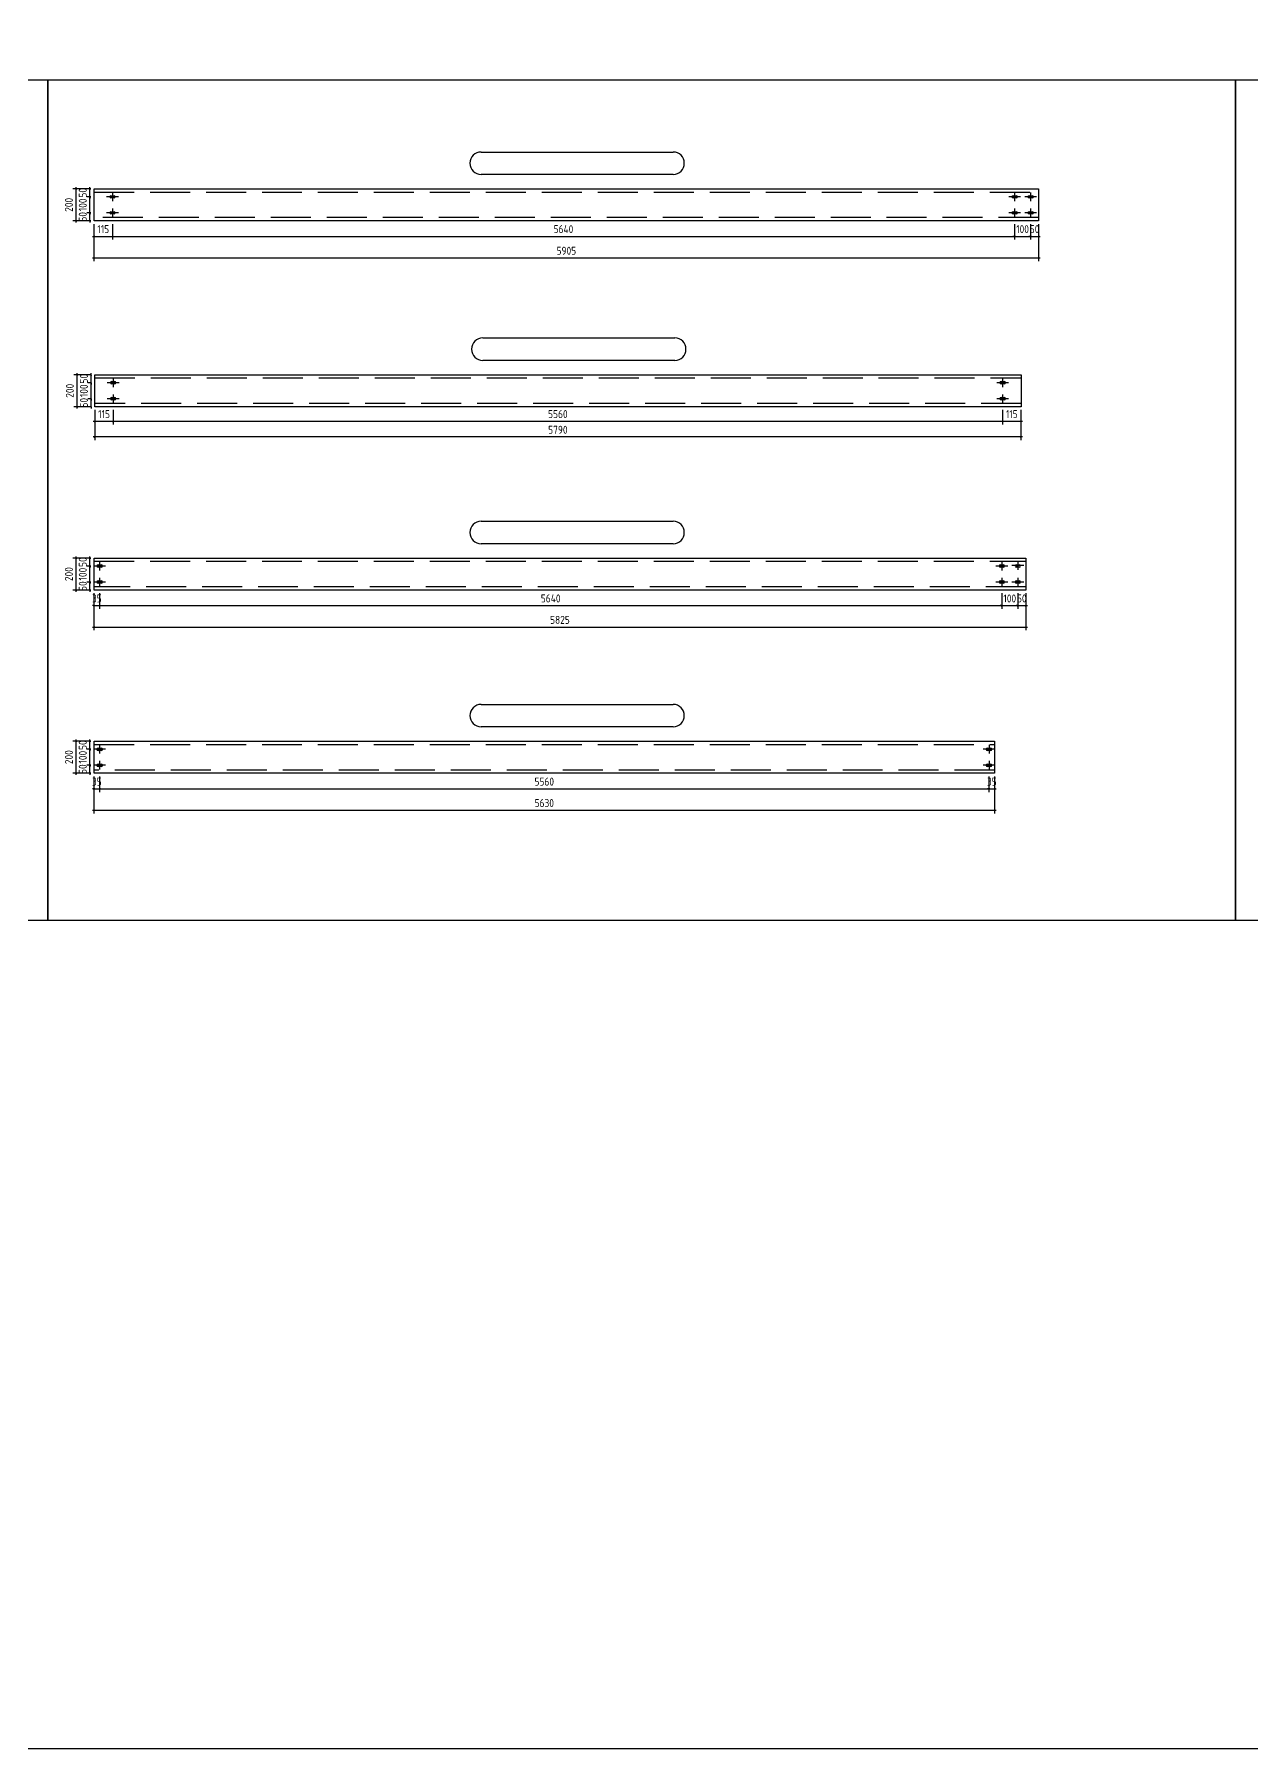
# Model space of a CAD drawing. Extents: x 102162 to 621267, y -39398 to 328893.
# Drawn here: x 405864 to 413475, y 86172 to 96887 of the extents above; entities that cross this region are included whole.
import ezdxf

# ---------------------------------------------------------------- set-up
doc = ezdxf.new("R2010")
doc.units = 0
doc.header["$LTSCALE"] = 1000
doc.header["$MEASUREMENT"] = 0
doc.linetypes.add('DASH', pattern=[0.35, 0.25, -0.1])
doc.styles.get("Standard").update_dxf_attribs({"font": 'gbenor.shx', "bigfont": 'gbcbig.shx'})
doc.dimstyles.get("Standard").update_dxf_attribs({"dimscale": 100, "dimtxt": 3.5, "dimasz": 1, "dimexe": 2.5, "dimexo": 3, "dimgap": 1.5, "dimtad": 1, "dimdec": 0, "dimzin": 0, "dimdsep": 46, "dimtxsty": 'Standard', "dimblk": 'ARCHTICK', "dimcen": 0.09, "dimadec": 0, "dimazin": 0, "dimtfac": 1, "dimtdec": 0, "dimtix": 1, "dimtmove": 2, "dimatfit": 3, "dimfxl": 1, "dimtolj": 1, "dimtzin": 0, "dimarcsym": 0})

# ---------------------------------------------------------------- blocks, each defined once
blk = doc.blocks.new('_ArchTick')
at = {"color": 0, "linetype": 'ByBlock', "const_width": 0.4}
blk.add_lwpolyline([(-0.5, -0.5), (0.5, 0.5)], dxfattribs=at)
blk = doc.blocks.new('*D9438')
at = {"color": 0, "lineweight": -2}
for p, q in [((406237, 95701), (406237, 95604)), ((406352, 95701), (406352, 95604)), ((406227, 95624), (406362, 95624))]:
    blk.add_line(p, q, dxfattribs=at)
at = {"layer": 'Defpoints', "color": 0}
for p in [(406237, 95721), (406352, 95721), (406352, 95624)]:
    blk.add_point(p, dxfattribs=at)
at = {"color": 0, "lineweight": -2, "xscale": 10, "yscale": 10, "zscale": 10, "rotation": 180}
blk.add_blockref('_ArchTick', (406237, 95624), dxfattribs=at)
at = {"color": 0, "lineweight": -2, "xscale": 10, "yscale": 10, "zscale": 10}
blk.add_blockref('_ArchTick', (406352, 95624), dxfattribs=at)
at = {"color": 0, "insert": (406295, 95669), "char_height": 50, "attachment_point": 5}
blk.add_mtext('\\A1;115', dxfattribs=at)
blk = doc.blocks.new('*D9281')
at = {"color": 0, "lineweight": -2}
for p, q in [((406352, 95701), (406352, 95604)), ((411992, 95701), (411992, 95604)), ((406342, 95624), (412002, 95624))]:
    blk.add_line(p, q, dxfattribs=at)
at = {"layer": 'Defpoints', "color": 0}
for p in [(406352, 95721), (411992, 95721), (411992, 95624)]:
    blk.add_point(p, dxfattribs=at)
at = {"color": 0, "lineweight": -2, "xscale": 10, "yscale": 10, "zscale": 10, "rotation": 180}
blk.add_blockref('_ArchTick', (406352, 95624), dxfattribs=at)
at = {"color": 0, "lineweight": -2, "xscale": 10, "yscale": 10, "zscale": 10}
blk.add_blockref('_ArchTick', (411992, 95624), dxfattribs=at)
at = {"color": 0, "insert": (409172, 95669), "char_height": 50, "attachment_point": 5}
blk.add_mtext('\\A1;5640', dxfattribs=at)
blk = doc.blocks.new('*D9439')
at = {"color": 0, "lineweight": -2}
for p, q in [((412092, 95701), (412092, 95604)), ((412142, 95701), (412142, 95604)), ((412092, 95624), (412082, 95624)), ((412092, 95624), (412142, 95624)), ((412142, 95624), (412152, 95624))]:
    blk.add_line(p, q, dxfattribs=at)
at = {"layer": 'Defpoints', "color": 0}
for p in [(412092, 95721), (412142, 95721), (412142, 95624)]:
    blk.add_point(p, dxfattribs=at)
at = {"color": 0, "lineweight": -2, "xscale": 10, "yscale": 10, "zscale": 10}
blk.add_blockref('_ArchTick', (412092, 95624), dxfattribs=at)
at = {"color": 0, "lineweight": -2, "xscale": 10, "yscale": 10, "zscale": 10, "rotation": 180}
blk.add_blockref('_ArchTick', (412142, 95624), dxfattribs=at)
at = {"color": 0, "insert": (412117, 95669), "char_height": 50, "attachment_point": 5}
blk.add_mtext('\\A1;50', dxfattribs=at)
blk = doc.blocks.new('*D9440')
at = {"color": 0, "lineweight": -2}
for p, q in [((406237, 95701), (406237, 95469)), ((412142, 95701), (412142, 95469)), ((406227, 95489), (412152, 95489))]:
    blk.add_line(p, q, dxfattribs=at)
at = {"layer": 'Defpoints', "color": 0}
for p in [(406237, 95721), (412142, 95721), (412142, 95489)]:
    blk.add_point(p, dxfattribs=at)
at = {"color": 0, "lineweight": -2, "xscale": 10, "yscale": 10, "zscale": 10, "rotation": 180}
blk.add_blockref('_ArchTick', (406237, 95489), dxfattribs=at)
at = {"color": 0, "lineweight": -2, "xscale": 10, "yscale": 10, "zscale": 10}
blk.add_blockref('_ArchTick', (412142, 95489), dxfattribs=at)
at = {"color": 0, "insert": (409190, 95534), "char_height": 50, "attachment_point": 5}
blk.add_mtext('\\A1;5905', dxfattribs=at)
blk = doc.blocks.new('*D9329')
at = {"color": 0, "lineweight": -2}
for p, q in [((406217, 95771), (406192, 95771)), ((406217, 95721), (406192, 95721)), ((406212, 95771), (406212, 95781)), ((406212, 95721), (406212, 95771)), ((406212, 95721), (406212, 95711))]:
    blk.add_line(p, q, dxfattribs=at)
at = {"layer": 'Defpoints', "color": 0}
for p in [(406212, 95771), (406237, 95771), (406237, 95721)]:
    blk.add_point(p, dxfattribs=at)
at = {"color": 0, "lineweight": -2, "xscale": 10, "yscale": 10, "zscale": 10}
for p, rotation in [((406212, 95771), 270), ((406212, 95721), 90)]:
    blk.add_blockref('_ArchTick', p, dxfattribs=dict(at, rotation=rotation))
at = {"color": 0, "insert": (406167, 95746), "char_height": 50, "attachment_point": 5, "rotation": 90}
blk.add_mtext('\\A1;50', dxfattribs=at)
blk = doc.blocks.new('*D9330')
at = {"color": 0, "lineweight": -2}
for p, q in [((406217, 95871), (406192, 95871)), ((406212, 95871), (406212, 95881)), ((406212, 95771), (406212, 95871)), ((406217, 95771), (406192, 95771)), ((406212, 95771), (406212, 95761))]:
    blk.add_line(p, q, dxfattribs=at)
at = {"layer": 'Defpoints', "color": 0}
for p in [(406212, 95871), (406237, 95871), (406237, 95771)]:
    blk.add_point(p, dxfattribs=at)
at = {"color": 0, "lineweight": -2, "xscale": 10, "yscale": 10, "zscale": 10}
for p, rotation in [((406212, 95871), 270), ((406212, 95771), 90)]:
    blk.add_blockref('_ArchTick', p, dxfattribs=dict(at, rotation=rotation))
at = {"color": 0, "insert": (406167, 95821), "char_height": 50, "attachment_point": 5, "rotation": 90}
blk.add_mtext('\\A1;100', dxfattribs=at)
blk = doc.blocks.new('*D9469')
at = {"color": 0, "lineweight": -2}
for p, q in [((406217, 95921), (406192, 95921)), ((406212, 95921), (406212, 95931)), ((406212, 95871), (406212, 95921)), ((406217, 95871), (406192, 95871)), ((406212, 95871), (406212, 95861))]:
    blk.add_line(p, q, dxfattribs=at)
at = {"layer": 'Defpoints', "color": 0}
for p in [(406212, 95921), (406237, 95921), (406237, 95871)]:
    blk.add_point(p, dxfattribs=at)
at = {"color": 0, "lineweight": -2, "xscale": 10, "yscale": 10, "zscale": 10}
for p, rotation in [((406212, 95921), 270), ((406212, 95871), 90)]:
    blk.add_blockref('_ArchTick', p, dxfattribs=dict(at, rotation=rotation))
at = {"color": 0, "insert": (406167, 95896), "char_height": 50, "attachment_point": 5, "rotation": 90}
blk.add_mtext('\\A1;50', dxfattribs=at)
blk = doc.blocks.new('*D9470')
at = {"color": 0, "lineweight": -2}
for p, q in [((406217, 95921), (406105, 95921)), ((406125, 95711), (406125, 95931)), ((406217, 95721), (406105, 95721))]:
    blk.add_line(p, q, dxfattribs=at)
at = {"layer": 'Defpoints', "color": 0}
for p in [(406125, 95921), (406237, 95921), (406237, 95721)]:
    blk.add_point(p, dxfattribs=at)
at = {"color": 0, "lineweight": -2, "xscale": 10, "yscale": 10, "zscale": 10}
for p, rotation in [((406125, 95921), 90), ((406125, 95721), 270)]:
    blk.add_blockref('_ArchTick', p, dxfattribs=dict(at, rotation=rotation))
at = {"color": 0, "insert": (406080, 95821), "char_height": 50, "attachment_point": 5, "rotation": 90}
blk.add_mtext('\\A1;200', dxfattribs=at)
blk = doc.blocks.new('*D9331')
at = {"color": 0, "lineweight": -2}
for p, q in [((411992, 95701), (411992, 95604)), ((412092, 95701), (412092, 95604)), ((411992, 95624), (411982, 95624)), ((411992, 95624), (412092, 95624)), ((412092, 95624), (412102, 95624))]:
    blk.add_line(p, q, dxfattribs=at)
at = {"layer": 'Defpoints', "color": 0}
for p in [(411992, 95721), (412092, 95721), (412092, 95624)]:
    blk.add_point(p, dxfattribs=at)
at = {"color": 0, "lineweight": -2, "xscale": 10, "yscale": 10, "zscale": 10}
blk.add_blockref('_ArchTick', (411992, 95624), dxfattribs=at)
at = {"color": 0, "lineweight": -2, "xscale": 10, "yscale": 10, "zscale": 10, "rotation": 180}
blk.add_blockref('_ArchTick', (412092, 95624), dxfattribs=at)
at = {"color": 0, "insert": (412042, 95669), "char_height": 50, "attachment_point": 5}
blk.add_mtext('\\A1;100', dxfattribs=at)
blk = doc.blocks.new('*D9471')
at = {"color": 0, "lineweight": -2}
for p, q in [((406242, 94539), (406242, 94448)), ((406357, 94539), (406357, 94448)), ((406232, 94468), (406367, 94468))]:
    blk.add_line(p, q, dxfattribs=at)
at = {"layer": 'Defpoints', "color": 0}
for p in [(406242, 94559), (406357, 94559), (406357, 94468)]:
    blk.add_point(p, dxfattribs=at)
at = {"color": 0, "lineweight": -2, "xscale": 10, "yscale": 10, "zscale": 10, "rotation": 180}
blk.add_blockref('_ArchTick', (406242, 94468), dxfattribs=at)
at = {"color": 0, "lineweight": -2, "xscale": 10, "yscale": 10, "zscale": 10}
blk.add_blockref('_ArchTick', (406357, 94468), dxfattribs=at)
at = {"color": 0, "insert": (406300, 94513), "char_height": 50, "attachment_point": 5}
blk.add_mtext('\\A1;115', dxfattribs=at)
blk = doc.blocks.new('*D9332')
at = {"color": 0, "lineweight": -2}
for p, q in [((406357, 94539), (406357, 94448)), ((411917, 94539), (411917, 94448)), ((406347, 94468), (411927, 94468))]:
    blk.add_line(p, q, dxfattribs=at)
at = {"layer": 'Defpoints', "color": 0}
for p in [(406357, 94559), (411917, 94559), (411917, 94468)]:
    blk.add_point(p, dxfattribs=at)
at = {"color": 0, "lineweight": -2, "xscale": 10, "yscale": 10, "zscale": 10, "rotation": 180}
blk.add_blockref('_ArchTick', (406357, 94468), dxfattribs=at)
at = {"color": 0, "lineweight": -2, "xscale": 10, "yscale": 10, "zscale": 10}
blk.add_blockref('_ArchTick', (411917, 94468), dxfattribs=at)
at = {"color": 0, "insert": (409137, 94513), "char_height": 50, "attachment_point": 5}
blk.add_mtext('\\A1;5560', dxfattribs=at)
blk = doc.blocks.new('*D9472')
at = {"color": 0, "lineweight": -2}
for p, q in [((411917, 94539), (411917, 94448)), ((412032, 94539), (412032, 94448)), ((411907, 94468), (412042, 94468))]:
    blk.add_line(p, q, dxfattribs=at)
at = {"layer": 'Defpoints', "color": 0}
for p in [(411917, 94559), (412032, 94559), (412032, 94468)]:
    blk.add_point(p, dxfattribs=at)
at = {"color": 0, "lineweight": -2, "xscale": 10, "yscale": 10, "zscale": 10, "rotation": 180}
blk.add_blockref('_ArchTick', (411917, 94468), dxfattribs=at)
at = {"color": 0, "lineweight": -2, "xscale": 10, "yscale": 10, "zscale": 10}
blk.add_blockref('_ArchTick', (412032, 94468), dxfattribs=at)
at = {"color": 0, "insert": (411975, 94513), "char_height": 50, "attachment_point": 5}
blk.add_mtext('\\A1;115', dxfattribs=at)
blk = doc.blocks.new('*D9333')
at = {"color": 0, "lineweight": -2}
for p, q in [((406219, 94609), (406219, 94619)), ((406222, 94609), (406199, 94609)), ((406222, 94559), (406199, 94559)), ((406219, 94559), (406219, 94609)), ((406219, 94559), (406219, 94549))]:
    blk.add_line(p, q, dxfattribs=at)
at = {"layer": 'Defpoints', "color": 0}
for p in [(406219, 94609), (406242, 94609), (406242, 94559)]:
    blk.add_point(p, dxfattribs=at)
at = {"color": 0, "lineweight": -2, "xscale": 10, "yscale": 10, "zscale": 10}
for p, rotation in [((406219, 94609), 270), ((406219, 94559), 90)]:
    blk.add_blockref('_ArchTick', p, dxfattribs=dict(at, rotation=rotation))
at = {"color": 0, "insert": (406174, 94584), "char_height": 50, "attachment_point": 5, "rotation": 90}
blk.add_mtext('\\A1;50', dxfattribs=at)
blk = doc.blocks.new('*D9334')
at = {"color": 0, "lineweight": -2}
for p, q in [((406222, 94709), (406199, 94709)), ((406219, 94709), (406219, 94719)), ((406219, 94609), (406219, 94709)), ((406222, 94609), (406199, 94609)), ((406219, 94609), (406219, 94599))]:
    blk.add_line(p, q, dxfattribs=at)
at = {"layer": 'Defpoints', "color": 0}
for p in [(406219, 94709), (406242, 94709), (406242, 94609)]:
    blk.add_point(p, dxfattribs=at)
at = {"color": 0, "lineweight": -2, "xscale": 10, "yscale": 10, "zscale": 10}
for p, rotation in [((406219, 94709), 270), ((406219, 94609), 90)]:
    blk.add_blockref('_ArchTick', p, dxfattribs=dict(at, rotation=rotation))
at = {"color": 0, "insert": (406174, 94659), "char_height": 50, "attachment_point": 5, "rotation": 90}
blk.add_mtext('\\A1;100', dxfattribs=at)
blk = doc.blocks.new('*D9473')
at = {"color": 0, "lineweight": -2}
for p, q in [((406222, 94759), (406199, 94759)), ((406219, 94759), (406219, 94769)), ((406219, 94709), (406219, 94759)), ((406222, 94709), (406199, 94709)), ((406219, 94709), (406219, 94699))]:
    blk.add_line(p, q, dxfattribs=at)
at = {"layer": 'Defpoints', "color": 0}
for p in [(406219, 94759), (406242, 94759), (406242, 94709)]:
    blk.add_point(p, dxfattribs=at)
at = {"color": 0, "lineweight": -2, "xscale": 10, "yscale": 10, "zscale": 10}
for p, rotation in [((406219, 94759), 270), ((406219, 94709), 90)]:
    blk.add_blockref('_ArchTick', p, dxfattribs=dict(at, rotation=rotation))
at = {"color": 0, "insert": (406174, 94734), "char_height": 50, "attachment_point": 5, "rotation": 90}
blk.add_mtext('\\A1;50', dxfattribs=at)
blk = doc.blocks.new('*D9474')
at = {"color": 0, "lineweight": -2}
for p, q in [((406222, 94759), (406111, 94759)), ((406131, 94549), (406131, 94769)), ((406222, 94559), (406111, 94559))]:
    blk.add_line(p, q, dxfattribs=at)
at = {"layer": 'Defpoints', "color": 0}
for p in [(406131, 94759), (406242, 94759), (406242, 94559)]:
    blk.add_point(p, dxfattribs=at)
at = {"color": 0, "lineweight": -2, "xscale": 10, "yscale": 10, "zscale": 10}
for p, rotation in [((406131, 94759), 90), ((406131, 94559), 270)]:
    blk.add_blockref('_ArchTick', p, dxfattribs=dict(at, rotation=rotation))
at = {"color": 0, "insert": (406086, 94659), "char_height": 50, "attachment_point": 5, "rotation": 90}
blk.add_mtext('\\A1;200', dxfattribs=at)
blk = doc.blocks.new('*D9475')
at = {"color": 0, "lineweight": -2}
for p, q in [((406242, 94539), (406242, 94350)), ((412032, 94539), (412032, 94350)), ((412042, 94370), (406232, 94370))]:
    blk.add_line(p, q, dxfattribs=at)
at = {"layer": 'Defpoints', "color": 0}
for p in [(406242, 94559), (412032, 94559), (406242, 94370)]:
    blk.add_point(p, dxfattribs=at)
at = {"color": 0, "lineweight": -2, "xscale": 10, "yscale": 10, "zscale": 10, "rotation": 180}
blk.add_blockref('_ArchTick', (406242, 94370), dxfattribs=at)
at = {"color": 0, "lineweight": -2, "xscale": 10, "yscale": 10, "zscale": 10}
blk.add_blockref('_ArchTick', (412032, 94370), dxfattribs=at)
at = {"color": 0, "insert": (409137, 94415), "char_height": 50, "attachment_point": 5}
blk.add_mtext('\\A1;5790', dxfattribs=at)
blk = doc.blocks.new('*D9476')
at = {"color": 0, "lineweight": -2}
for p, q in [((406237, 93393), (406237, 93296)), ((406272, 93393), (406272, 93296)), ((406237, 93316), (406227, 93316)), ((406237, 93316), (406272, 93316)), ((406272, 93316), (406282, 93316))]:
    blk.add_line(p, q, dxfattribs=at)
at = {"layer": 'Defpoints', "color": 0}
for p in [(406237, 93413), (406272, 93413), (406272, 93316)]:
    blk.add_point(p, dxfattribs=at)
at = {"color": 0, "lineweight": -2, "xscale": 10, "yscale": 10, "zscale": 10}
blk.add_blockref('_ArchTick', (406237, 93316), dxfattribs=at)
at = {"color": 0, "lineweight": -2, "xscale": 10, "yscale": 10, "zscale": 10, "rotation": 180}
blk.add_blockref('_ArchTick', (406272, 93316), dxfattribs=at)
at = {"color": 0, "insert": (406255, 93361), "char_height": 50, "attachment_point": 5}
blk.add_mtext('\\A1;35', dxfattribs=at)
blk = doc.blocks.new('*D9335')
at = {"color": 0, "lineweight": -2}
for p, q in [((406272, 93393), (406272, 93296)), ((411912, 93393), (411912, 93296)), ((406262, 93316), (411922, 93316))]:
    blk.add_line(p, q, dxfattribs=at)
at = {"layer": 'Defpoints', "color": 0}
for p in [(406272, 93413), (411912, 93413), (411912, 93316)]:
    blk.add_point(p, dxfattribs=at)
at = {"color": 0, "lineweight": -2, "xscale": 10, "yscale": 10, "zscale": 10, "rotation": 180}
blk.add_blockref('_ArchTick', (406272, 93316), dxfattribs=at)
at = {"color": 0, "lineweight": -2, "xscale": 10, "yscale": 10, "zscale": 10}
blk.add_blockref('_ArchTick', (411912, 93316), dxfattribs=at)
at = {"color": 0, "insert": (409092, 93361), "char_height": 50, "attachment_point": 5}
blk.add_mtext('\\A1;5640', dxfattribs=at)
blk = doc.blocks.new('*D9477')
at = {"color": 0, "lineweight": -2}
for p, q in [((412012, 93393), (412012, 93296)), ((412062, 93393), (412062, 93296)), ((412012, 93316), (412002, 93316)), ((412012, 93316), (412062, 93316)), ((412062, 93316), (412072, 93316))]:
    blk.add_line(p, q, dxfattribs=at)
at = {"layer": 'Defpoints', "color": 0}
for p in [(412012, 93413), (412062, 93413), (412062, 93316)]:
    blk.add_point(p, dxfattribs=at)
at = {"color": 0, "lineweight": -2, "xscale": 10, "yscale": 10, "zscale": 10}
blk.add_blockref('_ArchTick', (412012, 93316), dxfattribs=at)
at = {"color": 0, "lineweight": -2, "xscale": 10, "yscale": 10, "zscale": 10, "rotation": 180}
blk.add_blockref('_ArchTick', (412062, 93316), dxfattribs=at)
at = {"color": 0, "insert": (412037, 93361), "char_height": 50, "attachment_point": 5}
blk.add_mtext('\\A1;50', dxfattribs=at)
blk = doc.blocks.new('*D9478')
at = {"color": 0, "lineweight": -2}
for p, q in [((406237, 93393), (406237, 93162)), ((412062, 93393), (412062, 93162)), ((406227, 93182), (412072, 93182))]:
    blk.add_line(p, q, dxfattribs=at)
at = {"layer": 'Defpoints', "color": 0}
for p in [(406237, 93413), (412062, 93413), (412062, 93182)]:
    blk.add_point(p, dxfattribs=at)
at = {"color": 0, "lineweight": -2, "xscale": 10, "yscale": 10, "zscale": 10, "rotation": 180}
blk.add_blockref('_ArchTick', (406237, 93182), dxfattribs=at)
at = {"color": 0, "lineweight": -2, "xscale": 10, "yscale": 10, "zscale": 10}
blk.add_blockref('_ArchTick', (412062, 93182), dxfattribs=at)
at = {"color": 0, "insert": (409150, 93227), "char_height": 50, "attachment_point": 5}
blk.add_mtext('\\A1;5825', dxfattribs=at)
blk = doc.blocks.new('*D9336')
at = {"color": 0, "lineweight": -2}
for p, q in [((406217, 93463), (406192, 93463)), ((406212, 93463), (406212, 93473)), ((406212, 93413), (406212, 93463)), ((406217, 93413), (406192, 93413)), ((406212, 93413), (406212, 93403))]:
    blk.add_line(p, q, dxfattribs=at)
at = {"layer": 'Defpoints', "color": 0}
for p in [(406212, 93463), (406237, 93463), (406237, 93413)]:
    blk.add_point(p, dxfattribs=at)
at = {"color": 0, "lineweight": -2, "xscale": 10, "yscale": 10, "zscale": 10}
for p, rotation in [((406212, 93463), 270), ((406212, 93413), 90)]:
    blk.add_blockref('_ArchTick', p, dxfattribs=dict(at, rotation=rotation))
at = {"color": 0, "insert": (406167, 93438), "char_height": 50, "attachment_point": 5, "rotation": 90}
blk.add_mtext('\\A1;50', dxfattribs=at)
blk = doc.blocks.new('*D9337')
at = {"color": 0, "lineweight": -2}
for p, q in [((406217, 93563), (406192, 93563)), ((406212, 93563), (406212, 93573)), ((406212, 93463), (406212, 93563)), ((406217, 93463), (406192, 93463)), ((406212, 93463), (406212, 93453))]:
    blk.add_line(p, q, dxfattribs=at)
at = {"layer": 'Defpoints', "color": 0}
for p in [(406212, 93563), (406237, 93563), (406237, 93463)]:
    blk.add_point(p, dxfattribs=at)
at = {"color": 0, "lineweight": -2, "xscale": 10, "yscale": 10, "zscale": 10}
for p, rotation in [((406212, 93563), 270), ((406212, 93463), 90)]:
    blk.add_blockref('_ArchTick', p, dxfattribs=dict(at, rotation=rotation))
at = {"color": 0, "insert": (406167, 93513), "char_height": 50, "attachment_point": 5, "rotation": 90}
blk.add_mtext('\\A1;100', dxfattribs=at)
blk = doc.blocks.new('*D9479')
at = {"color": 0, "lineweight": -2}
for p, q in [((406217, 93613), (406192, 93613)), ((406217, 93563), (406192, 93563)), ((406212, 93613), (406212, 93623)), ((406212, 93563), (406212, 93613)), ((406212, 93563), (406212, 93553))]:
    blk.add_line(p, q, dxfattribs=at)
at = {"layer": 'Defpoints', "color": 0}
for p in [(406212, 93613), (406237, 93613), (406237, 93563)]:
    blk.add_point(p, dxfattribs=at)
at = {"color": 0, "lineweight": -2, "xscale": 10, "yscale": 10, "zscale": 10}
for p, rotation in [((406212, 93613), 270), ((406212, 93563), 90)]:
    blk.add_blockref('_ArchTick', p, dxfattribs=dict(at, rotation=rotation))
at = {"color": 0, "insert": (406167, 93588), "char_height": 50, "attachment_point": 5, "rotation": 90}
blk.add_mtext('\\A1;50', dxfattribs=at)
blk = doc.blocks.new('*D9480')
at = {"color": 0, "lineweight": -2}
for p, q in [((406217, 93613), (406105, 93613)), ((406125, 93403), (406125, 93623)), ((406217, 93413), (406105, 93413))]:
    blk.add_line(p, q, dxfattribs=at)
at = {"layer": 'Defpoints', "color": 0}
for p in [(406125, 93613), (406237, 93613), (406237, 93413)]:
    blk.add_point(p, dxfattribs=at)
at = {"color": 0, "lineweight": -2, "xscale": 10, "yscale": 10, "zscale": 10}
for p, rotation in [((406125, 93613), 90), ((406125, 93413), 270)]:
    blk.add_blockref('_ArchTick', p, dxfattribs=dict(at, rotation=rotation))
at = {"color": 0, "insert": (406080, 93513), "char_height": 50, "attachment_point": 5, "rotation": 90}
blk.add_mtext('\\A1;200', dxfattribs=at)
blk = doc.blocks.new('*D9338')
at = {"color": 0, "lineweight": -2}
for p, q in [((411912, 93393), (411912, 93296)), ((412012, 93393), (412012, 93296)), ((411912, 93316), (411902, 93316)), ((411912, 93316), (412012, 93316)), ((412012, 93316), (412022, 93316))]:
    blk.add_line(p, q, dxfattribs=at)
at = {"layer": 'Defpoints', "color": 0}
for p in [(411912, 93413), (412012, 93413), (412012, 93316)]:
    blk.add_point(p, dxfattribs=at)
at = {"color": 0, "lineweight": -2, "xscale": 10, "yscale": 10, "zscale": 10}
blk.add_blockref('_ArchTick', (411912, 93316), dxfattribs=at)
at = {"color": 0, "lineweight": -2, "xscale": 10, "yscale": 10, "zscale": 10, "rotation": 180}
blk.add_blockref('_ArchTick', (412012, 93316), dxfattribs=at)
at = {"color": 0, "insert": (411962, 93361), "char_height": 50, "attachment_point": 5}
blk.add_mtext('\\A1;100', dxfattribs=at)
blk = doc.blocks.new('*D9481')
at = {"color": 0, "lineweight": -2}
for p, q in [((406237, 92171), (406227, 92171)), ((406237, 92249), (406237, 92151)), ((406237, 92171), (406272, 92171)), ((406272, 92249), (406272, 92151)), ((406272, 92171), (406282, 92171))]:
    blk.add_line(p, q, dxfattribs=at)
at = {"layer": 'Defpoints', "color": 0}
for p in [(406237, 92269), (406272, 92269), (406272, 92171)]:
    blk.add_point(p, dxfattribs=at)
at = {"color": 0, "lineweight": -2, "xscale": 10, "yscale": 10, "zscale": 10}
blk.add_blockref('_ArchTick', (406237, 92171), dxfattribs=at)
at = {"color": 0, "lineweight": -2, "xscale": 10, "yscale": 10, "zscale": 10, "rotation": 180}
blk.add_blockref('_ArchTick', (406272, 92171), dxfattribs=at)
at = {"color": 0, "insert": (406255, 92216), "char_height": 50, "attachment_point": 5}
blk.add_mtext('\\A1;35', dxfattribs=at)
blk = doc.blocks.new('*D9339')
at = {"color": 0, "lineweight": -2}
for p, q in [((406262, 92171), (411842, 92171)), ((406272, 92249), (406272, 92151)), ((411832, 92249), (411832, 92151))]:
    blk.add_line(p, q, dxfattribs=at)
at = {"layer": 'Defpoints', "color": 0}
for p in [(406272, 92269), (411832, 92269), (411832, 92171)]:
    blk.add_point(p, dxfattribs=at)
at = {"color": 0, "lineweight": -2, "xscale": 10, "yscale": 10, "zscale": 10, "rotation": 180}
blk.add_blockref('_ArchTick', (406272, 92171), dxfattribs=at)
at = {"color": 0, "lineweight": -2, "xscale": 10, "yscale": 10, "zscale": 10}
blk.add_blockref('_ArchTick', (411832, 92171), dxfattribs=at)
at = {"color": 0, "insert": (409052, 92216), "char_height": 50, "attachment_point": 5}
blk.add_mtext('\\A1;5560', dxfattribs=at)
blk = doc.blocks.new('*D9482')
at = {"color": 0, "lineweight": -2}
for p, q in [((411832, 92171), (411822, 92171)), ((411832, 92249), (411832, 92151)), ((411832, 92171), (411867, 92171)), ((411867, 92249), (411867, 92151)), ((411867, 92171), (411877, 92171))]:
    blk.add_line(p, q, dxfattribs=at)
at = {"layer": 'Defpoints', "color": 0}
for p in [(411832, 92269), (411867, 92269), (411867, 92171)]:
    blk.add_point(p, dxfattribs=at)
at = {"color": 0, "lineweight": -2, "xscale": 10, "yscale": 10, "zscale": 10}
blk.add_blockref('_ArchTick', (411832, 92171), dxfattribs=at)
at = {"color": 0, "lineweight": -2, "xscale": 10, "yscale": 10, "zscale": 10, "rotation": 180}
blk.add_blockref('_ArchTick', (411867, 92171), dxfattribs=at)
at = {"color": 0, "insert": (411850, 92216), "char_height": 50, "attachment_point": 5}
blk.add_mtext('\\A1;35', dxfattribs=at)
blk = doc.blocks.new('*D9483')
at = {"color": 0, "lineweight": -2}
for p, q in [((406237, 92249), (406237, 92017)), ((411867, 92249), (411867, 92017)), ((406227, 92037), (411877, 92037))]:
    blk.add_line(p, q, dxfattribs=at)
at = {"layer": 'Defpoints', "color": 0}
for p in [(406237, 92269), (411867, 92269), (411867, 92037)]:
    blk.add_point(p, dxfattribs=at)
at = {"color": 0, "lineweight": -2, "xscale": 10, "yscale": 10, "zscale": 10, "rotation": 180}
blk.add_blockref('_ArchTick', (406237, 92037), dxfattribs=at)
at = {"color": 0, "lineweight": -2, "xscale": 10, "yscale": 10, "zscale": 10}
blk.add_blockref('_ArchTick', (411867, 92037), dxfattribs=at)
at = {"color": 0, "insert": (409052, 92082), "char_height": 50, "attachment_point": 5}
blk.add_mtext('\\A1;5630', dxfattribs=at)
blk = doc.blocks.new('*D9340')
at = {"color": 0, "lineweight": -2}
for p, q in [((406217, 92319), (406192, 92319)), ((406217, 92269), (406192, 92269)), ((406212, 92319), (406212, 92329)), ((406212, 92269), (406212, 92319)), ((406212, 92269), (406212, 92259))]:
    blk.add_line(p, q, dxfattribs=at)
at = {"layer": 'Defpoints', "color": 0}
for p in [(406212, 92319), (406237, 92319), (406237, 92269)]:
    blk.add_point(p, dxfattribs=at)
at = {"color": 0, "lineweight": -2, "xscale": 10, "yscale": 10, "zscale": 10}
for p, rotation in [((406212, 92319), 270), ((406212, 92269), 90)]:
    blk.add_blockref('_ArchTick', p, dxfattribs=dict(at, rotation=rotation))
at = {"color": 0, "insert": (406167, 92294), "char_height": 50, "attachment_point": 5, "rotation": 90}
blk.add_mtext('\\A1;50', dxfattribs=at)
blk = doc.blocks.new('*D9341')
at = {"color": 0, "lineweight": -2}
for p, q in [((406217, 92419), (406192, 92419)), ((406212, 92419), (406212, 92429)), ((406212, 92319), (406212, 92419)), ((406217, 92319), (406192, 92319)), ((406212, 92319), (406212, 92309))]:
    blk.add_line(p, q, dxfattribs=at)
at = {"layer": 'Defpoints', "color": 0}
for p in [(406212, 92419), (406237, 92419), (406237, 92319)]:
    blk.add_point(p, dxfattribs=at)
at = {"color": 0, "lineweight": -2, "xscale": 10, "yscale": 10, "zscale": 10}
for p, rotation in [((406212, 92419), 270), ((406212, 92319), 90)]:
    blk.add_blockref('_ArchTick', p, dxfattribs=dict(at, rotation=rotation))
at = {"color": 0, "insert": (406167, 92369), "char_height": 50, "attachment_point": 5, "rotation": 90}
blk.add_mtext('\\A1;100', dxfattribs=at)
blk = doc.blocks.new('*D9484')
at = {"color": 0, "lineweight": -2}
for p, q in [((406212, 92469), (406212, 92479)), ((406217, 92469), (406192, 92469)), ((406217, 92419), (406192, 92419)), ((406212, 92419), (406212, 92469)), ((406212, 92419), (406212, 92409))]:
    blk.add_line(p, q, dxfattribs=at)
at = {"layer": 'Defpoints', "color": 0}
for p in [(406212, 92469), (406237, 92469), (406237, 92419)]:
    blk.add_point(p, dxfattribs=at)
at = {"color": 0, "lineweight": -2, "xscale": 10, "yscale": 10, "zscale": 10}
for p, rotation in [((406212, 92469), 270), ((406212, 92419), 90)]:
    blk.add_blockref('_ArchTick', p, dxfattribs=dict(at, rotation=rotation))
at = {"color": 0, "insert": (406167, 92444), "char_height": 50, "attachment_point": 5, "rotation": 90}
blk.add_mtext('\\A1;50', dxfattribs=at)
blk = doc.blocks.new('*D9485')
at = {"color": 0, "lineweight": -2}
for p, q in [((406125, 92259), (406125, 92479)), ((406217, 92469), (406105, 92469)), ((406217, 92269), (406105, 92269))]:
    blk.add_line(p, q, dxfattribs=at)
at = {"layer": 'Defpoints', "color": 0}
for p in [(406125, 92469), (406237, 92469), (406237, 92269)]:
    blk.add_point(p, dxfattribs=at)
at = {"color": 0, "lineweight": -2, "xscale": 10, "yscale": 10, "zscale": 10}
for p, rotation in [((406125, 92469), 90), ((406125, 92269), 270)]:
    blk.add_blockref('_ArchTick', p, dxfattribs=dict(at, rotation=rotation))
at = {"color": 0, "insert": (406080, 92369), "char_height": 50, "attachment_point": 5, "rotation": 90}
blk.add_mtext('\\A1;200', dxfattribs=at)

msp = doc.modelspace()

# ---------------------------------------------------------------- linework, layer by layer
for p, q in [((408657.3, 96150.8), (409857.3, 96150.8)), ((409857.3, 96010.8), (408657.3, 96010.8)), ((406237.4, 95920.9), (412142.4, 95920.9)), ((406237.4, 95720.9), (406237.4, 95920.9)), ((412142.4, 95920.9), (412142.4, 95720.9)), ((406389.4, 95870.9), (406315.4, 95870.9)), ((406342.4, 95877.9), (406362.4, 95877.9)), ((406352.4, 95870.9), (406342.4, 95870.9)), ((406362.4, 95863.9), (406342.4, 95863.9)), ((406352.4, 95897.9), (406352.4, 95843.9)), ((406352.4, 95797.9), (406352.4, 95743.9)), ((412029.4, 95870.9), (411955.4, 95870.9)), ((411982.4, 95877.9), (412002.4, 95877.9)), ((411992.4, 95870.9), (411982.4, 95870.9)), ((412002.4, 95863.9), (411982.4, 95863.9)), ((411992.4, 95897.9), (411992.4, 95843.9)), ((411992.4, 95797.9), (411992.4, 95743.9)), ((412129.4, 95870.9), (412055.4, 95870.9)), ((412082.4, 95877.9), (412102.4, 95877.9)), ((412092.4, 95870.9), (412082.4, 95870.9)), ((412102.4, 95863.9), (412082.4, 95863.9)), ((412092.4, 95897.9), (412092.4, 95843.9)), ((412092.4, 95797.9), (412092.4, 95743.9)), ((412142.4, 95720.9), (406237.4, 95720.9)), ((406389.4, 95770.9), (406315.4, 95770.9)), ((406342.4, 95777.9), (406362.4, 95777.9)), ((406352.4, 95770.9), (406342.4, 95770.9)), ((406362.4, 95763.9), (406342.4, 95763.9)), ((412029.4, 95770.9), (411955.4, 95770.9)), ((411982.4, 95777.9), (412002.4, 95777.9)), ((411992.4, 95770.9), (411982.4, 95770.9)), ((412002.4, 95763.9), (411982.4, 95763.9)), ((412129.4, 95770.9), (412055.4, 95770.9)), ((412082.4, 95777.9), (412102.4, 95777.9)), ((412092.4, 95770.9), (412082.4, 95770.9)), ((412102.4, 95763.9), (412082.4, 95763.9)), ((408667.8, 94988.9), (409867.8, 94988.9)), ((409867.8, 94848.9), (408667.8, 94848.9)), ((406242.4, 94759), (412032.4, 94759)), ((406242.4, 94559), (406242.4, 94759)), ((406357.4, 94736), (406357.4, 94682)), ((411917.4, 94736), (411917.4, 94682)), ((412032.4, 94759), (412032.4, 94559)), ((406394.4, 94709), (406320.4, 94709)), ((406347.4, 94716), (406367.4, 94716)), ((406357.4, 94709), (406347.4, 94709)), ((406367.4, 94702), (406347.4, 94702)), ((406347.4, 94616), (406367.4, 94616)), ((406357.4, 94636), (406357.4, 94582)), ((411954.4, 94709), (411880.4, 94709)), ((411907.4, 94716), (411927.4, 94716)), ((411917.4, 94709), (411907.4, 94709)), ((411927.4, 94702), (411907.4, 94702)), ((411907.4, 94616), (411927.4, 94616)), ((411917.4, 94636), (411917.4, 94582)), ((412032.4, 94559), (406242.4, 94559)), ((406394.4, 94609), (406320.4, 94609)), ((406357.4, 94609), (406347.4, 94609)), ((406367.4, 94602), (406347.4, 94602)), ((411954.4, 94609), (411880.4, 94609)), ((411917.4, 94609), (411907.4, 94609)), ((411927.4, 94602), (411907.4, 94602)), ((408657.3, 93843.2), (409857.3, 93843.2)), ((409857.3, 93703.2), (408657.3, 93703.2)), ((406309.4, 93563.3), (406235.4, 93563.3)), ((406237.4, 93613.3), (412062.4, 93613.3)), ((406237.4, 93413.3), (406237.4, 93613.3)), ((406262.4, 93570.3), (406282.4, 93570.3)), ((406272.4, 93563.3), (406262.4, 93563.3)), ((406282.4, 93556.3), (406262.4, 93556.3)), ((406272.4, 93590.3), (406272.4, 93536.3)), ((411949.4, 93563.3), (411875.4, 93563.3)), ((411902.4, 93570.3), (411922.4, 93570.3)), ((411912.4, 93563.3), (411902.4, 93563.3)), ((411922.4, 93556.3), (411902.4, 93556.3)), ((411912.4, 93590.3), (411912.4, 93536.3)), ((412049.4, 93565.8), (411975.4, 93565.8)), ((412002.4, 93570.3), (412022.4, 93570.3)), ((412012.4, 93563.3), (412002.4, 93563.3)), ((412022.4, 93556.3), (412002.4, 93556.3)), ((412012.4, 93592.8), (412012.4, 93538.8)), ((412062.4, 93613.3), (412062.4, 93413.3)), ((406309.4, 93463.3), (406235.4, 93463.3)), ((406262.4, 93470.3), (406282.4, 93470.3)), ((406272.4, 93463.3), (406262.4, 93463.3)), ((406282.4, 93456.3), (406262.4, 93456.3)), ((406272.4, 93490.3), (406272.4, 93436.3)), ((411949.4, 93463.3), (411875.4, 93463.3)), ((411902.4, 93470.3), (411922.4, 93470.3)), ((411912.4, 93463.3), (411902.4, 93463.3)), ((411922.4, 93456.3), (411902.4, 93456.3)), ((411912.4, 93490.3), (411912.4, 93436.3)), ((412049.4, 93463.3), (411975.4, 93463.3)), ((412002.4, 93470.3), (412022.4, 93470.3)), ((412012.4, 93463.3), (412002.4, 93463.3)), ((412022.4, 93456.3), (412002.4, 93456.3)), ((412012.4, 93490.3), (412012.4, 93436.3)), ((412062.4, 93413.3), (406237.4, 93413.3)), ((408657.3, 92698.5), (409857.3, 92698.5)), ((409857.3, 92558.5), (408657.3, 92558.5)), ((406309.4, 92418.6), (406235.4, 92418.6)), ((406237.4, 92468.6), (411867.4, 92468.6)), ((406237.4, 92268.6), (406237.4, 92468.6)), ((406262.4, 92425.6), (406282.4, 92425.6)), ((406272.4, 92418.6), (406262.4, 92418.6)), ((406282.4, 92411.6), (406262.4, 92411.6)), ((406272.4, 92445.6), (406272.4, 92391.6)), ((411869.4, 92418.6), (411795.4, 92418.6)), ((411822.4, 92425.6), (411842.4, 92425.6)), ((411832.4, 92418.6), (411822.4, 92418.6)), ((411842.4, 92411.6), (411822.4, 92411.6)), ((411832.4, 92445.6), (411832.4, 92391.6)), ((411867.4, 92468.6), (411867.4, 92268.6)), ((406309.4, 92318.6), (406235.4, 92318.6)), ((411867.4, 92268.6), (406237.4, 92268.6)), ((406262.4, 92325.6), (406282.4, 92325.6)), ((406272.4, 92318.6), (406262.4, 92318.6)), ((406282.4, 92311.6), (406262.4, 92311.6)), ((406272.4, 92345.6), (406272.4, 92291.6)), ((411869.4, 92318.6), (411795.4, 92318.6)), ((411822.4, 92325.6), (411842.4, 92325.6)), ((411832.4, 92318.6), (411822.4, 92318.6)), ((411842.4, 92311.6), (411822.4, 92311.6)), ((411832.4, 92345.6), (411832.4, 92291.6))]:
    msp.add_line(p, q)
at = {"linetype": 'DASH'}
for p, q in [((406237.4, 95900.9), (412142.4, 95900.9)), ((412142.4, 95740.9), (406237.4, 95740.9)), ((406242.4, 94739), (412032.4, 94739)), ((412032.4, 94579), (406242.4, 94579)), ((406237.4, 93593.3), (412062.4, 93593.3)), ((412062.4, 93433.3), (406237.4, 93433.3)), ((406237.4, 92448.6), (411867.4, 92448.6)), ((411867.4, 92288.6), (406237.4, 92288.6))]:
    msp.add_line(p, q, dxfattribs=at)
for points in [[(369461.7, 107601.7), (444332.8, 107601.7), (444332.8, 86171.9), (369461.7, 86171.9)], [(405948.4, 96599.7), (398523.4, 96599.7), (398523.4, 91349.7), (405948.4, 91349.7)], [(413373.4, 96599.7), (405948.4, 96599.7), (405948.4, 91349.7), (413373.4, 91349.7)], [(420798.4, 96599.7), (413373.4, 96599.7), (413373.4, 91349.7), (420798.4, 91349.7)]]:
    msp.add_lwpolyline(points, close=True)
for centre, radius, start, end in [((408657.3, 96080.8), 70, 90, 270), ((409857.3, 96080.8), 70, 270, 90), ((406342.4, 95870.9), 7, 90, 270), ((406362.4, 95870.9), 7, 270, 90), ((411982.4, 95870.9), 7, 90, 270), ((412002.4, 95870.9), 7, 270, 90), ((412082.4, 95870.9), 7, 90, 270), ((412102.4, 95870.9), 7, 270, 90), ((406342.4, 95770.9), 7, 90, 270), ((406362.4, 95770.9), 7, 270, 90), ((411982.4, 95770.9), 7, 90, 270), ((412002.4, 95770.9), 7, 270, 90), ((412082.4, 95770.9), 7, 90, 270), ((412102.4, 95770.9), 7, 270, 90), ((408667.8, 94918.9), 70, 90, 270), ((409867.8, 94918.9), 70, 270, 90), ((406347.4, 94709), 7, 90, 270), ((406347.4, 94609), 7, 90, 270), ((406367.4, 94709), 7, 270, 90), ((406367.4, 94609), 7, 270, 90), ((411907.4, 94709), 7, 90, 270), ((411907.4, 94609), 7, 90, 270), ((411927.4, 94709), 7, 270, 90), ((411927.4, 94609), 7, 270, 90), ((408657.3, 93773.2), 70, 90, 270), ((409857.3, 93773.2), 70, 270, 90), ((406262.4, 93563.3), 7, 90, 270), ((406282.4, 93563.3), 7, 270, 90), ((411902.4, 93563.3), 7, 90, 270), ((411922.4, 93563.3), 7, 270, 90), ((412002.4, 93563.3), 7, 90, 270), ((412022.4, 93563.3), 7, 270, 90), ((406262.4, 93463.3), 7, 90, 270), ((406282.4, 93463.3), 7, 270, 90), ((411902.4, 93463.3), 7, 90, 270), ((411922.4, 93463.3), 7, 270, 90), ((412002.4, 93463.3), 7, 90, 270), ((412022.4, 93463.3), 7, 270, 90), ((408657.3, 92628.5), 70, 90, 270), ((409857.3, 92628.5), 70, 270, 90), ((406262.4, 92418.6), 7, 90, 270), ((406282.4, 92418.6), 7, 270, 90), ((411822.4, 92418.6), 7, 90, 270), ((411842.4, 92418.6), 7, 270, 90), ((406262.4, 92318.6), 7, 90, 270), ((406282.4, 92318.6), 7, 270, 90), ((411822.4, 92318.6), 7, 90, 270), ((411842.4, 92318.6), 7, 270, 90)]:
    msp.add_arc(centre, radius, start, end)

# ---------------------------------------------------------------- dimensions: what is measured, and where the dimension line sits
at = {"color": 4}
for p1, p2, distance, picture, middle in [((406237.4, 95720.9), (406237.4, 95920.9), 112.3, '*D9470', (406080.1, 95820.9)), ((406237.4, 95720.9), (412142.4, 95720.9), -231.8, '*D9440', (409189.9, 95534.2)), ((406242.4, 94559), (406242.4, 94759), 111.2, '*D9474', (406086.2, 94659)), ((412032.4, 94559), (406242.4, 94559), 189.1, '*D9475', (409137.4, 94414.9)), ((406237.4, 93413.3), (406237.4, 93613.3), 112.3, '*D9480', (406080.1, 93513.3)), ((406237.4, 93413.3), (412062.4, 93413.3), -231.8, '*D9478', (409149.9, 93226.5)), ((406237.4, 92268.6), (406237.4, 92468.6), 112.3, '*D9485', (406080.1, 92368.6)), ((406237.4, 92268.6), (411867.4, 92268.6), -231.8, '*D9483', (409052.4, 92081.8))]:
    dim = msp.add_aligned_dim(p1=p1, p2=p2, distance=distance, dimstyle='Standard', override={"dimtxt": 0.5, "dimasz": 0.1, "dimexe": 0.2, "dimexo": 0.2, "dimgap": 0.2, "dimdle": 0.1}, dxfattribs=at)
    dim.commit()
    dim.dimension.update_dxf_attribs({"geometry": picture, "text_midpoint": middle})
for base, p1, p2, picture, middle in [((406212, 95920.9), (406237.4, 95870.9), (406237.4, 95920.9), '*D9469', (406167, 95895.9)), ((406212, 95870.9), (406237.4, 95770.9), (406237.4, 95870.9), '*D9330', (406167, 95820.9)), ((406212, 95770.9), (406237.4, 95720.9), (406237.4, 95770.9), '*D9329', (406167, 95745.9)), ((406219.3, 94759), (406242.4, 94709), (406242.4, 94759), '*D9473', (406174.3, 94734)), ((406219.3, 94709), (406242.4, 94609), (406242.4, 94709), '*D9334', (406174.3, 94659)), ((406219.3, 94609), (406242.4, 94559), (406242.4, 94609), '*D9333', (406174.3, 94584)), ((406212, 93613.3), (406237.4, 93563.3), (406237.4, 93613.3), '*D9479', (406167, 93588.3)), ((406212, 93563.3), (406237.4, 93463.3), (406237.4, 93563.3), '*D9337', (406167, 93513.3)), ((406212, 93463.3), (406237.4, 93413.3), (406237.4, 93463.3), '*D9336', (406167, 93438.3)), ((406212, 92468.6), (406237.4, 92418.6), (406237.4, 92468.6), '*D9484', (406167, 92443.6)), ((406212, 92418.6), (406237.4, 92318.6), (406237.4, 92418.6), '*D9341', (406167, 92368.6)), ((406212, 92318.6), (406237.4, 92268.6), (406237.4, 92318.6), '*D9340', (406167, 92293.6))]:
    dim = msp.add_linear_dim(base=base, p1=p1, p2=p2, angle=90, dimstyle='Standard', override={"dimtxt": 0.5, "dimasz": 0.1, "dimexe": 0.2, "dimexo": 0.2, "dimgap": 0.2, "dimdle": 0.1}, dxfattribs=at)
    dim.commit()
    dim.dimension.update_dxf_attribs({"geometry": picture, "text_midpoint": middle})
for base, p1, p2, picture, middle in [((406352.4, 95623.7), (406237.4, 95720.9), (406352.4, 95720.9), '*D9438', (406294.9, 95668.7)), ((411992.4, 95623.7), (406352.4, 95720.9), (411992.4, 95720.9), '*D9281', (409172.4, 95668.7)), ((412092.4, 95623.7), (411992.4, 95720.9), (412092.4, 95720.9), '*D9331', (412042.4, 95668.7)), ((412142.4, 95623.7), (412092.4, 95720.9), (412142.4, 95720.9), '*D9439', (412117.4, 95668.7)), ((406357.4, 94468.1), (406242.4, 94559), (406357.4, 94559), '*D9471', (406299.9, 94513.1)), ((411917.4, 94468.1), (406357.4, 94559), (411917.4, 94559), '*D9332', (409137.4, 94513.1)), ((412032.4, 94468.1), (411917.4, 94559), (412032.4, 94559), '*D9472', (411974.9, 94513.1)), ((406272.4, 93316.1), (406237.4, 93413.3), (406272.4, 93413.3), '*D9476', (406254.9, 93361.1)), ((411912.4, 93316.1), (406272.4, 93413.3), (411912.4, 93413.3), '*D9335', (409092.4, 93361.1)), ((412012.4, 93316.1), (411912.4, 93413.3), (412012.4, 93413.3), '*D9338', (411962.4, 93361.1)), ((412062.4, 93316.1), (412012.4, 93413.3), (412062.4, 93413.3), '*D9477', (412037.4, 93361.1)), ((406272.4, 92171.4), (406237.4, 92268.6), (406272.4, 92268.6), '*D9481', (406254.9, 92216.4)), ((411832.4, 92171.4), (406272.4, 92268.6), (411832.4, 92268.6), '*D9339', (409052.4, 92216.4)), ((411867.4, 92171.4), (411832.4, 92268.6), (411867.4, 92268.6), '*D9482', (411849.9, 92216.4))]:
    dim = msp.add_linear_dim(base=base, p1=p1, p2=p2, dimstyle='Standard', override={"dimtxt": 0.5, "dimasz": 0.1, "dimexe": 0.2, "dimexo": 0.2, "dimgap": 0.2, "dimdle": 0.1}, dxfattribs=at)
    dim.commit()
    dim.dimension.update_dxf_attribs({"geometry": picture, "text_midpoint": middle})

doc.saveas('drawing.dxf')
